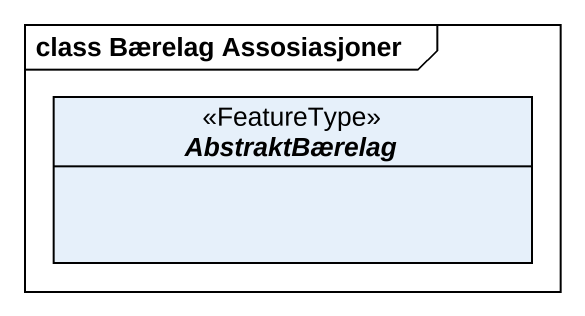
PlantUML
@startuml
mainframe class Bærelag Assosiasjoner
hide circle
hide empty members
abstract class AbstraktBærelag <<FeatureType>>
@enduml
